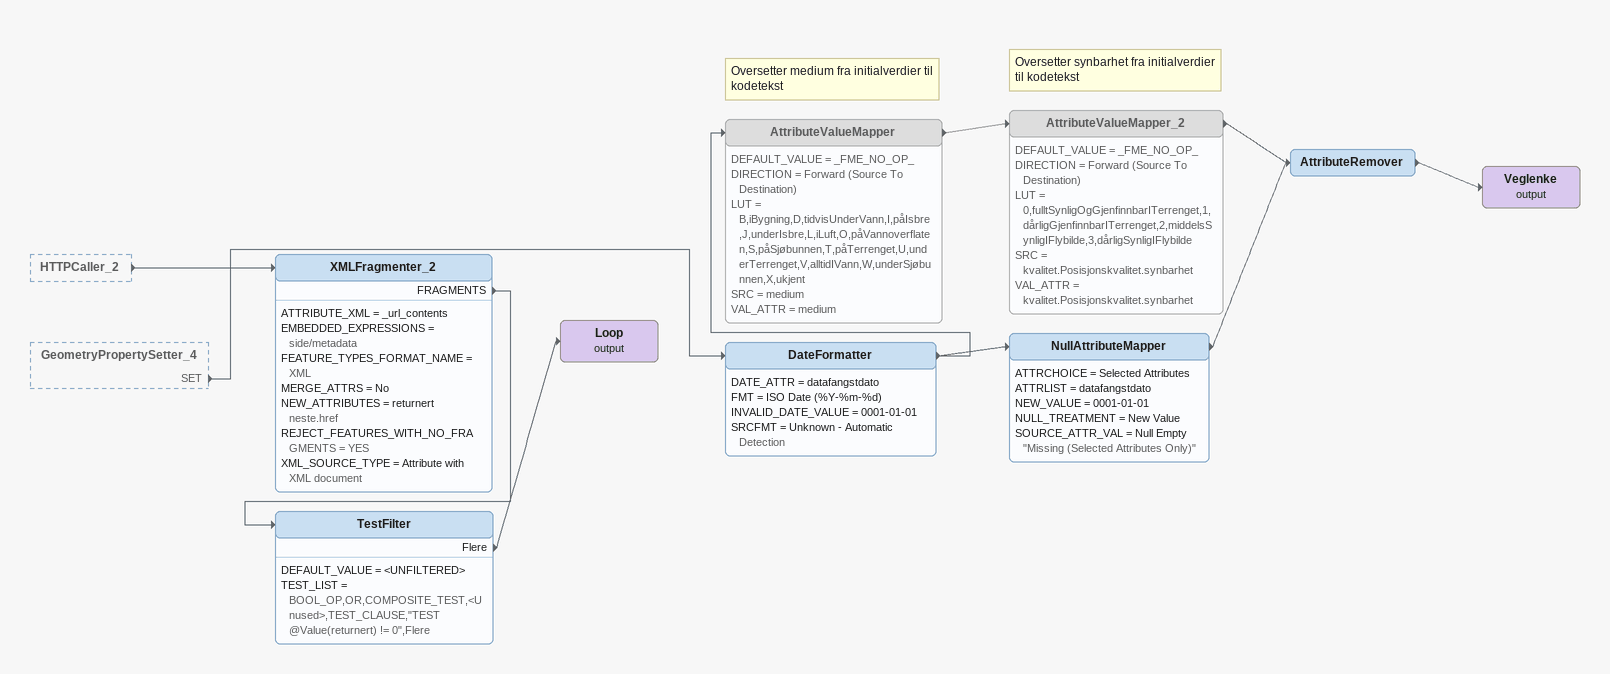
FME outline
HTTPCaller_2 [outside]
    -> XMLFragmenter_2
GeometryPropertySetter_4 [outside]
    SET -> DateFormatter
DateFormatter
    DATE_ATTR = datafangstdato
    FMT = ISO Date (%Y-%m-%d)
    INVALID_DATE_VALUE = 0001-01-01
    SRCFMT = Unknown - Automatic Detection
    -> AttributeValueMapper
    -> NullAttributeMapper
Note: Oversetter medium fra initialverdier til kodetekst
AttributeValueMapper [off]
    DEFAULT_VALUE = _FME_NO_OP_
    DIRECTION = Forward (Source To Destination)
    LUT = B,iBygning,D,tidvisUnderVann,I,påIsbre,J,underIsbre,L,iLuft,O,påVannoverflaten,S,påSjøbunnen,T,påTerrenget,U,underTerrenget,V,alltidIVann,W,underSjøbunnen,X,ukjent
    SRC = medium
    VAL_ATTR = medium
    -> AttributeValueMapper_2 [off]
Note: Oversetter synbarhet fra initialverdier til kodetekst
AttributeValueMapper_2 [off]
    DEFAULT_VALUE = _FME_NO_OP_
    DIRECTION = Forward (Source To Destination)
    LUT = 0,fulltSynligOgGjenfinnbarITerrenget,1,dårligGjenfinnbarITerrenget,2,middelsSynligIFlybilde,3,dårligSynligIFlybilde
    SRC = kvalitet.Posisjonskvalitet.synbarhet
    VAL_ATTR = kvalitet.Posisjonskvalitet.synbarhet
    -> AttributeRemover
NullAttributeMapper
    ATTRCHOICE = Selected Attributes
    ATTRLIST = datafangstdato
    NEW_VALUE = 0001-01-01
    NULL_TREATMENT = New Value
    SOURCE_ATTR_VAL = Null Empty "Missing (Selected Attributes Only)"
    -> AttributeRemover
AttributeRemover
    -> Veglenke (output)
Veglenke (output)
XMLFragmenter_2
    ATTRIBUTE_XML = _url_contents
    EMBEDDED_EXPRESSIONS = side/metadata
    FEATURE_TYPES_FORMAT_NAME = XML
    MERGE_ATTRS = No
    NEW_ATTRIBUTES = returnert neste.href
    REJECT_FEATURES_WITH_NO_FRAGMENTS = YES
    XML_SOURCE_TYPE = Attribute with XML document
    FRAGMENTS -> TestFilter
TestFilter
    DEFAULT_VALUE = <UNFILTERED>
    TEST_LIST = BOOL_OP,OR,COMPOSITE_TEST,<Unused>,TEST_CLAUSE,"TEST @Value(returnert) != 0",Flere
    Flere -> Loop (output)
Loop (output)
